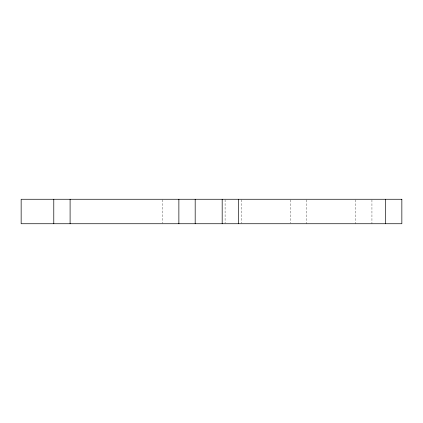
<?xml version="1.0" encoding="UTF-8"?>
<svg xmlns="http://www.w3.org/2000/svg" width="423" height="423" viewBox="0 0 423 423"><rect width="100%" height="100%" fill="white"/><g stroke="black" fill="none" stroke-linecap="round" stroke-linejoin="round"><path stroke-width="0.32" stroke-dasharray="2.12 1.59" d="M371.939 199.91L371.939 223.735M355.621 199.91L355.621 223.735M306.675 199.91L306.675 223.735M290.358 199.91L290.358 223.09M241.411 199.772L241.411 223.228M225.094 199.772L225.094 223.228M162.554 199.772L162.554 223.228"/><path stroke-width="0.63" d="M385.533 199.265L385.533 223.735M238.498 199.265L238.498 223.735M222.181 199.265L222.181 223.735M195.183 199.265L195.183 223.735M178.871 199.265L178.871 223.735M70.096 199.265L70.096 223.735M53.784 199.265L53.784 223.735M401.85 199.265L21.15 199.265L21.15 223.735L401.85 223.735L401.85 199.265"/></g></svg>
